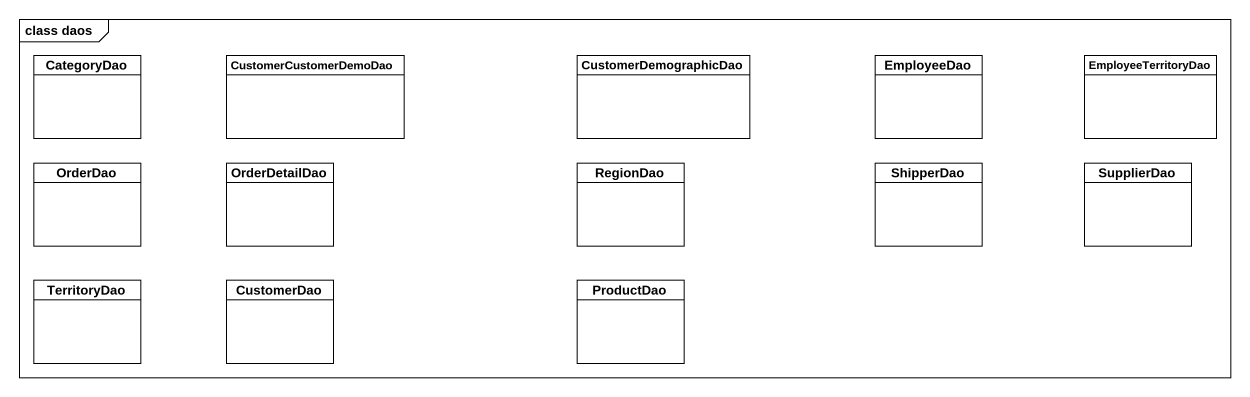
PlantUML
@startuml
mainframe class daos
hide circle
hide empty members
class CategoryDao
class CustomerCustomerDemoDao
class CustomerDemographicDao
class EmployeeDao
class EmployeeTerritoryDao
class OrderDao
class OrderDetailDao
class RegionDao
class ShipperDao
class SupplierDao
class TerritoryDao
class CustomerDao
class ProductDao
@enduml
